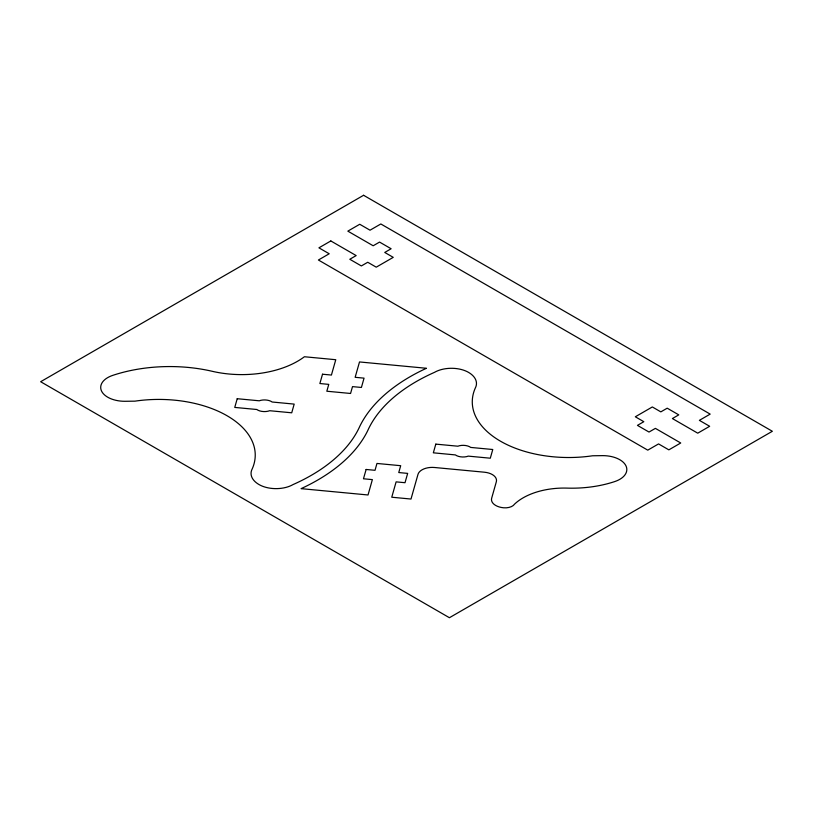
<?xml version="1.0" encoding="UTF-8"?>
<svg xmlns="http://www.w3.org/2000/svg" width="813" height="813" viewBox="0 0 813 813"><rect width="100%" height="100%" fill="white"/><g stroke="black" fill="none" stroke-linecap="round" stroke-linejoin="round"><path stroke-width="1.22" d="M237.223 398.716L234.754 407.415L256.827 409.498L258.077 410.27A10.102 5.833 0 0 0 268.046 411.215L269.652 410.717L291.725 412.801L294.184 404.102L272.121 402.008L270.871 401.246A10.102 5.833 0 0 0 260.902 400.301L259.296 400.799L237.223 398.716M322.517 374.214L319.875 383.533L328.767 384.376L326.826 391.226L350.566 393.472L352.507 386.622L361.409 387.455L364.051 378.147L355.149 377.303L359.509 361.948L426.439 368.279A196.614 113.515 0 0 0 359.742 426.429A185.638 107.184 0 0 1 293.056 484.568A24.055 13.882 0 0 1 259.042 484.568A27.276 15.742 0 0 1 252.233 468.857A96.391 55.65 0 0 0 134.958 401.155L124.755 401.287A24.055 13.882 0 0 1 101.523 391.002A24.055 13.882 0 0 1 112.733 375.382A114.054 65.843 0 0 1 212.315 371.317A78.902 45.558 0 0 0 304.408 356.744L335.769 359.712L331.419 375.057L322.517 374.214M366.124 469.467L363.472 478.786L372.374 479.619L368.025 494.975L301.084 488.643A196.614 113.515 0 0 0 367.781 430.504A185.638 107.184 0 0 1 434.477 372.354A24.055 13.882 0 0 1 468.491 372.354A27.276 15.742 0 0 1 475.29 388.065A96.391 55.65 0 0 0 592.565 455.778L602.768 455.636A24.055 13.882 0 0 1 626 465.93A24.055 13.882 0 0 1 614.801 481.55A85.822 49.552 0 0 1 567.21 488.115A57.916 33.435 0 0 0 514.609 504.08A10.041 5.793 0 0 1 503.572 507.79A14.431 8.333 0 0 1 491.662 498.217L496.326 481.774A14.431 8.333 0 0 0 484.416 472.211L434.569 467.495A14.431 8.333 0 0 0 417.994 474.365L411.002 499.04L391.754 497.221L396.114 481.865L405.016 482.709L407.659 473.39L398.756 472.546L400.697 465.697L376.968 463.451L375.017 470.3L366.124 469.467M435.809 444.122L433.339 452.821L455.412 454.914L456.662 455.676A10.102 5.833 0 0 0 466.632 456.621L468.237 456.123L490.3 458.207L492.769 449.508L470.707 447.424L469.457 446.652A10.102 5.833 0 0 0 459.487 445.707L457.871 446.205L435.809 444.122M363.584 195.283L40.65 381.724L449.416 617.717L772.35 431.276L363.584 195.283M330.83 240.953L318.92 247.833L329.214 253.768L318.411 260.008L647.758 450.148L658.56 443.918L668.845 449.853L680.725 442.994L655.39 428.37L649.008 432.049L637.443 425.372L643.825 421.693L635.319 416.784L652.331 406.957L660.827 411.876L667.209 408.187L678.774 414.864L672.392 418.553L697.737 433.177L709.668 426.286L699.373 420.351L710.176 414.112L380.83 223.971L370.027 230.201L359.742 224.266L347.832 231.136L373.177 245.77L379.559 242.081L391.124 248.758L384.742 252.447L393.248 257.355L376.236 267.172L367.74 262.264L361.358 265.942L349.793 259.266L356.175 255.587L330.83 240.953"/></g></svg>
